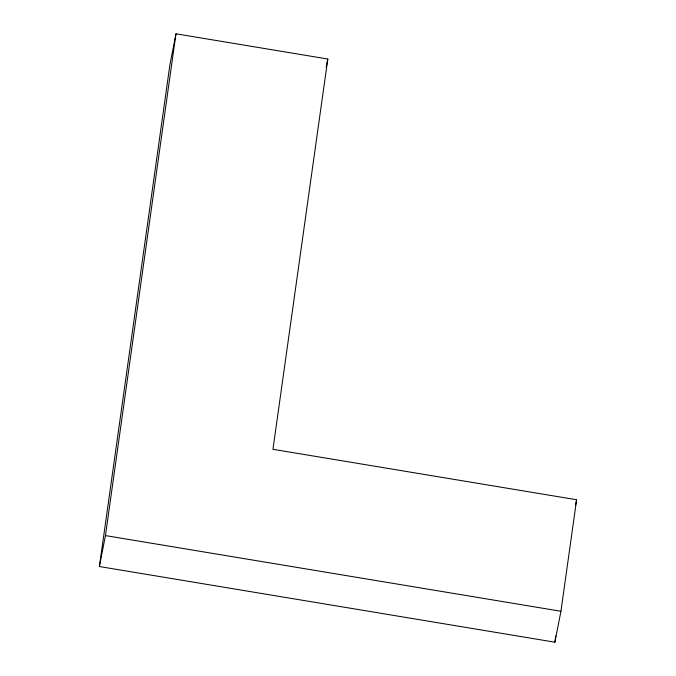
<?xml version="1.0" encoding="UTF-8"?>
<svg xmlns="http://www.w3.org/2000/svg" width="676" height="676" viewBox="0 0 676 676"><rect width="100%" height="100%" fill="white"/><g stroke="black" fill="none" stroke-linecap="round" stroke-linejoin="round"><path stroke-width="1.01" d="M99.389 566.53L169.913 64.735L175.971 33.8L327.801 59.023L272.952 449.303L576.611 499.75L560.936 611.265L554.886 642.2L99.389 566.53L105.448 535.586L175.971 33.8M554.886 642.2L555.765 635.947M326.187 67.27L327.801 59.023M575.606 504.913L576.611 499.75M105.448 535.586L560.936 611.265"/></g></svg>
